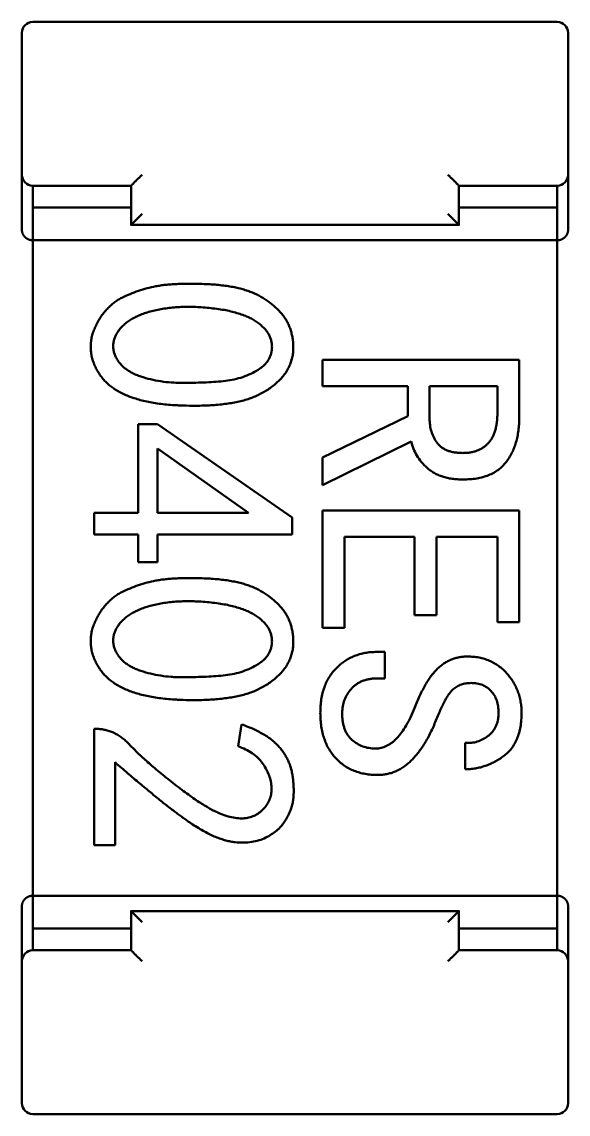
# Model space of a CAD drawing. Header units: inches. Extents: x 5.31 to 11.69, y 3.53 to 7.47.
# Drawn here: x 9.81453 to 9.83421, y 6.54065 to 6.58002 of the extents above; entities that cross this region are included whole.
import ezdxf

# ---------------------------------------------------------------- set-up
doc = ezdxf.new("R2010")
doc.units = ezdxf.units.IN
doc.header["$MEASUREMENT"] = 0
doc.layers.add('Visible (ANSI)', color=7, linetype='Continuous', lineweight=50)

msp = doc.modelspace()

# ---------------------------------------------------------------- linework, layer by layer
at = {"layer": 'Visible (ANSI)'}
for p, q in [((9.814921920149073, 6.580024393204976), (9.833819557944349, 6.580024393430329)), ((9.814528219427398, 6.574512582176661), (9.814528219366366, 6.57963069241288)), ((9.834213258736442, 6.579630692647622), (9.834213258797478, 6.574512582411401)), ((9.814528219450875, 6.572544079295814), (9.814528219427398, 6.574512582176661)), ((9.834213258797478, 6.574512582411401), (9.834213258820952, 6.572544079530556)), ((9.814921920219497, 6.574118881393953), (9.814921920228887, 6.57333147988516)), ((9.81846522730611, 6.574118881436207), (9.814921920219497, 6.574118881393953)), ((9.818465227322944, 6.572707154492269), (9.81846522730611, 6.574118881436207)), ((9.833819558014772, 6.574118881619306), (9.830276250928158, 6.574118881577053)), ((9.830276250928158, 6.574118881577053), (9.830276250944992, 6.572707154633115)), ((9.833819558024162, 6.573331480110512), (9.833819558014772, 6.574118881619305)), ((9.8184652273155, 6.573331479927413), (9.814921920228885, 6.57333147988516)), ((9.81492192024297, 6.572150377423941), (9.814921920228885, 6.573331479885162)), ((9.833819558024162, 6.573331480110512), (9.830276250937548, 6.573331480068259)), ((9.833819558024162, 6.573331480110512), (9.833819558038245, 6.572150377649291)), ((9.830276250944992, 6.572707154633115), (9.818465227322944, 6.572707154492271)), ((9.833819558038245, 6.572150377649293), (9.81492192024297, 6.572150377423941)), ((9.81492192052466, 6.548528330179846), (9.81492192024297, 6.572150377423939)), ((9.833819558038245, 6.572150377649293), (9.833819558319936, 6.548528330405198)), ((9.82536535171891, 6.566887219653753), (9.825365351707545, 6.567840389981116)), ((9.825365351707545, 6.567840389981116), (9.832451965880782, 6.567840390065622)), ((9.832451965880782, 6.567840390065622), (9.832451965905493, 6.565768280658261)), ((9.828432073641835, 6.566887219690322), (9.82536535171891, 6.566887219653753)), ((9.828432073654684, 6.565809722798472), (9.828432073641835, 6.566887219690322)), ((9.829219475216638, 6.566887219699713), (9.829219475230474, 6.565726838431563)), ((9.831664564317347, 6.566887219728871), (9.829219475216638, 6.566887219699713)), ((9.831664564328216, 6.565975491589617), (9.831664564317347, 6.566887219728871)), ((9.825365351749552, 6.564317803988595), (9.828432073654684, 6.565809722798473)), ((9.818713880575606, 6.562328578878193), (9.818713880537551, 6.565519627365537)), ((9.818713880537551, 6.565519627365537), (9.819418397736056, 6.565519627373937)), ((9.819418397736056, 6.565519627373937), (9.82426713378934, 6.562162810191825)), ((9.819418397746434, 6.564649341422875), (9.81941839777411, 6.562328578886594)), ((9.822692330637755, 6.562328578925635), (9.819418397746434, 6.564649341422875)), ((9.828556400230005, 6.564897994660703), (9.825365351761413, 6.563323191473052)), ((9.82536535176141, 6.563323191473052), (9.82536535174955, 6.564317803988595)), ((9.817139077435389, 6.561541177284611), (9.817139077425999, 6.562328578859413)), ((9.817139077425999, 6.562328578859413), (9.818713880575606, 6.562328578878193)), ((9.81941839777411, 6.562328578886594), (9.822692330637755, 6.562328578925635)), ((9.825365351822692, 6.558184360142758), (9.825365351772284, 6.562411463333807)), ((9.825365351772284, 6.562411463333807), (9.832451965945522, 6.562411463418314)), ((9.832451965945522, 6.562411463418314), (9.832451965993458, 6.558391571168002)), ((9.82426713378934, 6.562162810191825), (9.824267133796752, 6.561541177369613)), ((9.818713880584994, 6.56154117730339), (9.817139077435389, 6.561541177284611)), ((9.818713880596855, 6.560546564787848), (9.818713880584994, 6.56154117730339)), ((9.824267133796752, 6.561541177369613), (9.8194183977835, 6.561541177311791)), ((9.8194183977835, 6.561541177311791), (9.819418397795358, 6.560546564796251)), ((9.826152753358453, 6.561458293015803), (9.826152753397494, 6.558184360152148)), ((9.828680726835472, 6.561458293045948), (9.826152753358453, 6.561458293015803)), ((9.828680726869077, 6.558640224251916), (9.828680726835472, 6.561458293045948)), ((9.831664564382084, 6.56145829308153), (9.829468128410275, 6.561458293055338)), ((9.829468128410275, 6.561458293055338), (9.82946812844388, 6.558640224261305)), ((9.831664564418658, 6.558391571158613), (9.831664564382084, 6.56145829308153)), ((9.819418397795358, 6.560546564796251), (9.818713880596855, 6.560546564787848)), ((9.82946812844388, 6.558640224261305), (9.828680726869077, 6.558640224251916)), ((9.83245196599346, 6.558391571168002), (9.831664564418658, 6.558391571158613)), ((9.826152753397494, 6.558184360152148), (9.825365351822692, 6.558184360142758)), ((9.827313134676002, 6.557314074214886), (9.827603229993036, 6.557314074218346)), ((9.827603229993036, 6.557314074218346), (9.827603230004401, 6.55636090389095)), ((9.827603230004401, 6.55636090389095), (9.827354576875518, 6.556360903887985)), ((9.817139077568822, 6.550351786484788), (9.817139077518908, 6.554537447487662)), ((9.817139077518908, 6.554537447487663), (9.817304846271467, 6.55453744748964)), ((9.822319351044749, 6.553915814727233), (9.822443677599804, 6.554703216303518)), ((9.830504183213762, 6.553086971061882), (9.830504183202397, 6.554040141389284)), ((9.817885036919892, 6.5533356240403), (9.817885036955476, 6.550351786493685)), ((9.817885036955476, 6.550351786493685), (9.817139077568822, 6.550351786484789)), ((9.833819558319936, 6.548528330405196), (9.81492192052466, 6.548528330179846)), ((9.814921920538742, 6.547347227916657), (9.81492192052466, 6.548528330179846)), ((9.833819558319936, 6.548528330405196), (9.833819558334019, 6.547347228142007)), ((9.814528219765428, 6.546166125516751), (9.814528219741954, 6.548134630476917)), ((9.834213259112031, 6.548134630711659), (9.834213259135506, 6.546166125751493)), ((9.818465227634748, 6.546559826318096), (9.818465227617914, 6.547971553262034)), ((9.830276251239962, 6.547971553402878), (9.818465227617914, 6.547971553262034)), ((9.830276251239962, 6.547971553402878), (9.830276251256796, 6.546559826458941)), ((9.814921920538742, 6.547347227916657), (9.814921920548134, 6.546559826275843)), ((9.818465227625357, 6.54734722795891), (9.814921920538742, 6.547347227916657)), ((9.833819558334019, 6.547347228142007), (9.830276251247406, 6.547347228099754)), ((9.833819558343407, 6.546559826501194), (9.833819558334019, 6.547347228142007)), ((9.814921920548134, 6.546559826275843), (9.818465227634748, 6.546559826318096)), ((9.830276251256796, 6.546559826458941), (9.833819558343407, 6.546559826501194)), ((9.81452821982646, 6.541048015247526), (9.814528219765428, 6.546166125483747)), ((9.834213259135506, 6.546166125718488), (9.834213259196538, 6.541048015482268)), ((9.833819558413833, 6.540654314690172), (9.814921920618556, 6.540654314464819))]:
    msp.add_line(p, q, dxfattribs=at)
for centre, start, end in [((9.814921920153767, 6.579630692417575), 90.00000068333583, 180), ((9.833819557949043, 6.579630692642928), 0, 90.00000068333583), ((9.8149219202148, 6.574512582181355), 180, 270.0000006833358), ((9.833819558010076, 6.574512582406707), 270.0000006833358, 0), ((9.814921920552829, 6.546166125488441), 90.00000068333583, 180), ((9.833819558348104, 6.546166125713794), 0, 90.00000068333583), ((9.81492192061386, 6.541048015252221), 180, 270.0000006833358), ((9.833819558409138, 6.541048015477572), 270.0000006833358, 0)]:
    msp.add_arc(centre, 0.0003937007874016, start, end, dxfattribs=at)
for points in [[(9.81846522730611, 6.574118881436207), (9.81846522730611, 6.574118881416873), (9.818628303509835, 6.574281957610816), (9.818858928088815, 6.574512582195298)], [(9.830276250928156, 6.574118881577053), (9.830276250928156, 6.574118881557717), (9.830113174720543, 6.574281957747771), (9.82988255013606, 6.574512582326754)], [(9.818465227322944, 6.572707154492269), (9.818465227322944, 6.572707154472936), (9.818628303526669, 6.572870230666839), (9.818858928105652, 6.573100855251361)], [(9.83027625094499, 6.572707154633115), (9.830276250944989, 6.572707154613781), (9.830113174737377, 6.572870230803795), (9.829882550152895, 6.573100855382817)], [(9.814528219450873, 6.572544079295815), (9.814528219453624, 6.572313454694749), (9.814691295661236, 6.572150378477353), (9.81492192024297, 6.572150378480104)], [(9.83421325882095, 6.572544079530556), (9.834213258823702, 6.572313454929491), (9.834050182619977, 6.572150378708206), (9.833819558038245, 6.572150378705455)], [(9.81492192052466, 6.548528331236008), (9.814691295942927, 6.548528331233259), (9.814528219739204, 6.548365255039316), (9.814528219741954, 6.548134630476917)], [(9.834213259112031, 6.548134630711659), (9.834213259109278, 6.548365255274058), (9.834050182901667, 6.548528331464112), (9.833819558319934, 6.548528331461361)], [(9.818858928410007, 6.547577852446322), (9.818628303825527, 6.547808477025345), (9.818465227617914, 6.5479715532427), (9.818465227617914, 6.547971553262034)], [(9.829882550457253, 6.547577852577776), (9.830113175036235, 6.5478084771623), (9.830276251239958, 6.547971553383545), (9.830276251239958, 6.547971553402878)], [(9.818858928426845, 6.546166125502385), (9.818628303842361, 6.546396750081368), (9.818465227634746, 6.546559826298762), (9.818465227634748, 6.546559826318096)], [(9.829882550474087, 6.546166125633841), (9.830113175053071, 6.546396750218323), (9.830276251256794, 6.546559826439608), (9.830276251256794, 6.546559826458942)]]:
    msp.add_rational_spline(points, [1, 0.804737854124, 0.804737854124, 1], degree=3, dxfattribs=at)
for points, knots in [([(9.820234269850173, 6.566197773536463), (9.820189976591767, 6.566199655896367), (9.820049383328692, 6.566206442862486), (9.819817026181262, 6.566222001883299), (9.819542022177416, 6.566250866006555), (9.81928103254506, 6.566289635530647), (9.81903278689984, 6.566334767871348), (9.81879860542086, 6.566391231161824), (9.818578237187817, 6.5664581407664), (9.818370242600693, 6.566530433593604), (9.818176807998697, 6.566615526155432), (9.817996290641762, 6.566708205309184), (9.817831002872945, 6.566813867468119), (9.817678712106147, 6.566928337667209), (9.817540625188341, 6.567054650365837), (9.817419523741714, 6.56719445123896), (9.81730956417199, 6.567342876395366), (9.817215976194992, 6.567503911913304), (9.81713655768053, 6.567673266639483), (9.817073350663334, 6.567847689257115), (9.817032154199408, 6.568025002191191), (9.817007668678402, 6.568201860523616), (9.817007579098723, 6.568379510556448), (9.81702302495338, 6.568556899748484), (9.817063656152103, 6.568733299601764), (9.817119519652506, 6.56891088596306), (9.817198521224878, 6.569084902111167), (9.817289487569182, 6.569252388546425), (9.81738739468655, 6.569410037934286), (9.817493931671297, 6.569553541927288), (9.817607704393955, 6.569684047138449), (9.817727757603675, 6.569803181580038), (9.81785523100359, 6.569909539286794), (9.817990477561501, 6.570002016321478), (9.818180819098892, 6.570105357725243), (9.818426336624144, 6.570216069372895), (9.818728755243132, 6.570330655316306), (9.81903844816367, 6.570424306791258), (9.81930458333189, 6.570484526638683), (9.819527225751967, 6.570524229403032), (9.819709737119345, 6.570546074236507), (9.819906203394156, 6.570565048452905), (9.820116670550556, 6.570576521036871), (9.820341320228064, 6.570584130966204), (9.8205803158971, 6.570587526053148), (9.82083361574506, 6.570583667173177), (9.82100703904167, 6.570578959582134), (9.821096038847802, 6.570575574347959)], [0.5, 0.5, 0.5, 0.5, 0.5069884006960002, 0.5221878109730002, 0.536706217948, 0.550565093996, 0.5637741122530001, 0.576470090852, 0.588513959571, 0.600070210269, 0.611158777869, 0.6218010030230001, 0.632026431839, 0.6420439403690001, 0.651804568015, 0.66146335916, 0.671158787057, 0.680883358081, 0.690769806338, 0.700617025773, 0.71006609942, 0.7194200312290001, 0.728695744526, 0.738013442256, 0.747426648058, 0.7571702655940001, 0.7673168211600001, 0.7774937849330001, 0.787205972441, 0.796545984701, 0.8056357363049998, 0.814475869241, 0.82318141535, 0.8317718703319998, 0.840256028698, 0.857290922616, 0.874188550528, 0.8912075890559998, 0.9082495462859999, 0.917173539779, 0.926847473005, 0.9372166242569999, 0.948285227252, 0.960067808422, 0.972651073465, 0.985960180058, 1, 1, 1, 1]), ([(9.821096038847802, 6.570575574347959), (9.821185120857304, 6.570572185987053), (9.821358811615656, 6.570563684722511), (9.821612116056942, 6.570541753416829), (9.821851836534535, 6.57051482222461), (9.822077254045421, 6.570479925706787), (9.822287614797853, 6.570436767602878), (9.82248402211728, 6.570387924237188), (9.822665926243731, 6.570331476468216), (9.8228880844595, 6.570248358800314), (9.82314378587268, 6.570123719732419), (9.823424820048848, 6.569945437245337), (9.823677450009512, 6.569738267055869), (9.823862560248392, 6.569542277469414), (9.823992841698434, 6.569372341237621), (9.824077429225285, 6.56923656542678), (9.824149702900264, 6.569093920103075), (9.82420864360027, 6.568943937473503), (9.82425254874353, 6.568786893342569), (9.824284963450031, 6.568623203766971), (9.82430501568177, 6.568452328507564), (9.824310981469536, 6.568276249966495), (9.824302628286027, 6.568098844644466), (9.824275415959212, 6.567924569320991), (9.824227107123518, 6.567756396676045), (9.824160786719434, 6.567594211877105), (9.824075573219677, 6.5674384563092), (9.823972151105744, 6.567288345933281), (9.823847845750176, 6.567145660352822), (9.82370770455273, 6.567008621222057), (9.823553468011635, 6.566880622663445), (9.82338811278239, 6.566763376267418), (9.82321334447811, 6.566657369078288), (9.823028204309148, 6.566564014082379), (9.822834324814794, 6.566480332413886), (9.822629979057403, 6.566410130933771), (9.822415997228083, 6.566352051315038), (9.822113710358908, 6.566288096558285), (9.821712734651355, 6.566231830236376), (9.821205252716924, 6.566192189899735), (9.820708481122466, 6.566183885869283), (9.820381248968161, 6.566191527267743), (9.820234269850173, 6.566197773536463)], [0, 0, 0, 0, 0.01405278761618, 0.02740873507051, 0.04007444663112, 0.05207502697632, 0.0633532260858, 0.07391661090406, 0.08396783105126, 0.09336062785803, 0.111288803135, 0.128696158664, 0.145715197192, 0.162661455343, 0.171065879764, 0.179435788949, 0.187840213371, 0.196242702492, 0.204795590537, 0.213511218779, 0.22252515076, 0.231886729499, 0.241255254577, 0.250484211976, 0.259624279205, 0.268775727067, 0.278051440364, 0.287559879066, 0.297454220171, 0.307834657918, 0.318430017663, 0.329015549257, 0.339763306652, 0.350620664139, 0.361677212231, 0.373027855656, 0.384650341479, 0.3966096527379999, 0.421715234765, 0.4484139755430001, 0.4768102639580001, 0.5, 0.5, 0.5, 0.5]), ([(9.821344691987067, 6.569705288399822), (9.821251221242976, 6.569715588637488), (9.821066745691017, 6.569732831181823), (9.82079334586527, 6.569748495094941), (9.820527617404727, 6.569752686079016), (9.820269540253616, 6.569748763129403), (9.820019596975019, 6.569733498205714), (9.819777309619697, 6.569707470321762), (9.819542846779905, 6.569670390720226), (9.819316830598636, 6.569625009397609), (9.819102873413183, 6.569570636112262), (9.818903882174618, 6.569506153811227), (9.818721306486204, 6.569432757418971), (9.818554871326779, 6.569351563764782), (9.818404378007722, 6.569262437948618), (9.818270681109057, 6.56916372034911), (9.818150936444331, 6.569058180587958), (9.818050305225198, 6.568942664578766), (9.817965796723225, 6.568824186105356), (9.817900134409197, 6.568703055065518), (9.81785360605864, 6.568581247029137), (9.817825156612114, 6.568458297081475), (9.817816072885321, 6.568334648385028), (9.817824871794247, 6.568210251639778), (9.817855582295689, 6.568086027013531), (9.81790265044767, 6.567962591546769), (9.817967478107517, 6.567843486649039), (9.818045757833191, 6.567730809248396), (9.81813924058451, 6.567626908703488), (9.818246922925448, 6.567531730080835), (9.818369470943871, 6.567445817632218), (9.81850478956489, 6.567367209282059), (9.81865512323906, 6.567298185176844), (9.818875238543608, 6.567217018772422), (9.819168373156986, 6.567135276453516), (9.819534669886316, 6.567062552532962), (9.819816614580121, 6.567030893260576), (9.81997556944059, 6.567021205537709), (9.820007062225965, 6.567019571655998)], [0, 0, 0, 0, 0.02026762226886, 0.03992792097841, 0.05900874947566, 0.07753827719078, 0.09554726075343, 0.112961986776, 0.130040721677, 0.146693678351, 0.162634746404, 0.177595509533, 0.191745843943, 0.205012611407, 0.217475889688, 0.22938634071, 0.240788174049, 0.251805415408, 0.262330393173, 0.272099735617, 0.281418650662, 0.29035382851, 0.2992007842320001, 0.308047739955, 0.317115318035, 0.326679602851, 0.336448945295, 0.346269192709, 0.356187401665, 0.366499354321, 0.377178039767, 0.388394377648, 0.4001863086660001, 0.412783521053, 0.4389285282350001, 0.465681383428, 0.493203892857, 0.5, 0.5, 0.5, 0.5]), ([(9.820007062225965, 6.567019571655998), (9.820107492428347, 6.567014361222313), (9.820340127005894, 6.567009003702843), (9.820698033769299, 6.567015724176363), (9.821075286089854, 6.567024494523145), (9.821433983885333, 6.567045583136321), (9.821775953663701, 6.567070822017838), (9.82210272222633, 6.567113654754334), (9.822412578050255, 6.567192589779328), (9.822706361336598, 6.567303154573226), (9.822938273323574, 6.567416637352959), (9.823106615311778, 6.567525396055597), (9.82321956794529, 6.567611133091157), (9.82331395340845, 6.567706450800826), (9.823394417580628, 6.56780695779647), (9.82345567662139, 6.567914992104562), (9.82350149983517, 6.568029576716526), (9.823529896845473, 6.568150661596196), (9.823543898867065, 6.568276411740773), (9.823541451122402, 6.568403100699129), (9.823519214834256, 6.568527539838982), (9.823480326648422, 6.568648233201629), (9.823424964590181, 6.568765940212819), (9.823350033567054, 6.568878191268775), (9.823258324985082, 6.568986780643075), (9.823148294555049, 6.569090484985975), (9.823022928515549, 6.569192640467789), (9.82287735407434, 6.569285823930658), (9.822714283397813, 6.569372002634934), (9.82253162100698, 6.56944842518441), (9.822330425213838, 6.569516877506104), (9.822110702305725, 6.569578320946478), (9.821872339264893, 6.569630118631942), (9.821615067034699, 6.56967254148222), (9.821436980575902, 6.569695118432655), (9.821344691987067, 6.569705288399822)], [0.5, 0.5, 0.5, 0.5, 0.521672723059, 0.550126170939, 0.5771551169690001, 0.602999779684, 0.62756166477, 0.651064171285, 0.673932275537, 0.696300074867, 0.7186409455140002, 0.729408092269, 0.739466922982, 0.749136167064, 0.7582472285600002, 0.767138062819, 0.77580026703, 0.7847605886000001, 0.793857624336, 0.8030132910549999, 0.811969540059, 0.821002180691, 0.830275964385, 0.8399105594699999, 0.85000619716, 0.860847632031, 0.872455587041, 0.884813034799, 0.898033430074, 0.912166135412, 0.927441024168, 0.9438159855609999, 0.961315351882, 0.979988709018, 1, 1, 1, 1]), ([(9.83042129870156, 6.564483572801486), (9.83046839708111, 6.564484993084488), (9.830560285083715, 6.564487764028378), (9.830694637847872, 6.564502322464941), (9.830820844652889, 6.564530603648454), (9.830939935131225, 6.564567805454835), (9.831049288309298, 6.564620415815156), (9.831153426654389, 6.564678815284546), (9.831247183982166, 6.564753025644325), (9.831335629000359, 6.564835349482822), (9.831414130201418, 6.564931254137891), (9.831482784624331, 6.565040258378277), (9.831538763439044, 6.565163458672252), (9.83158460929399, 6.565299917681853), (9.831621560199572, 6.565449225852845), (9.831647016535698, 6.56561252504059), (9.831662517848548, 6.565789464958807), (9.831663866025117, 6.565912015282997), (9.831664564328216, 6.565975491589617)], [0, 0, 0, 0, 0.0636514515701, 0.124182717255, 0.182211483055, 0.238169666101, 0.29228752716, 0.345873068449, 0.399100772404, 0.453372909901, 0.5088638199, 0.5660131854090001, 0.62693782192, 0.691201823578, 0.760271022762, 0.8344756269859999, 0.914264805716, 1, 1, 1, 1]), ([(9.832451965905493, 6.565768280658259), (9.83245036157134, 6.565687404956902), (9.832447218175709, 6.565528943996549), (9.83242646787017, 6.565296852673349), (9.832387615591925, 6.565076921910012), (9.832335219278187, 6.564868704282852), (9.832270436643656, 6.56467107908574), (9.832186123171171, 6.564486502255877), (9.832089897044707, 6.56431212907158), (9.83197792992774, 6.564150168467839), (9.831849306666378, 6.564003574090998), (9.831701074060744, 6.563875232905855), (9.831533048020127, 6.563768516388037), (9.831346631405397, 6.563679745152531), (9.831141430226936, 6.563613571833101), (9.830918039647761, 6.563563892757013), (9.830675825955154, 6.563535051677527), (9.830507841582474, 6.563531983269142), (9.830421298712926, 6.563530402474082)], [0, 0, 0, 0, 0.0703032125634, 0.137746126324, 0.202307716734, 0.264221711079, 0.324274032216, 0.382796754648, 0.4403344568540001, 0.497208320063, 0.5536054831350001, 0.609417436657, 0.6670289987690001, 0.7261117600130002, 0.788414273103, 0.8540182516479999, 0.9247925315679999, 1, 1, 1, 1]), ([(9.829219475230474, 6.565726838431563), (9.829222529399035, 6.565646225676836), (9.8292285072069, 6.565488445400056), (9.829280955173317, 6.565260572883871), (9.829364764407037, 6.565047807006287), (9.829462442094332, 6.564884785628831), (9.82955935966704, 6.564766821510538), (9.829647113520698, 6.564691214347175), (9.829745846816907, 6.564625976560281), (9.829857936962801, 6.564574202269963), (9.829981305942592, 6.564532442983168), (9.83011730329695, 6.564503789888608), (9.830265347602856, 6.564487179431239), (9.830368044542412, 6.564484804392898), (9.83042129870156, 6.564483572801486)], [0, 0, 0, 0, 0.122653976706, 0.240065960532, 0.354103344923, 0.4698482002520001, 0.527922297431, 0.58591266907, 0.645570497148, 0.7076235652370001, 0.7734246324800002, 0.8435855306149999, 0.918890269963, 1, 1, 1, 1]), ([(9.830421298712926, 6.563530402474082), (9.830354219052206, 6.563531379130716), (9.83022332589179, 6.563533284889812), (9.830033029018434, 6.563553923395049), (9.829854363018095, 6.563585648708857), (9.829687188371148, 6.563630033191956), (9.829531531657622, 6.563687946831167), (9.829388055208012, 6.563761038367048), (9.829255210826261, 6.563845020680715), (9.829097804894962, 6.563973825428913), (9.828927437003351, 6.564151727693966), (9.828758804450308, 6.564383992572999), (9.828631004235408, 6.56463302216431), (9.828581182219912, 6.56480997598533), (9.828556400230005, 6.564897994660703)], [0, 0, 0, 0, 0.08002100161948, 0.156145718158, 0.228122239646, 0.296398884782, 0.362285936098, 0.425907632361, 0.488235895268, 0.549453758472, 0.6681999784300001, 0.781053387275, 0.89109367222, 1, 1, 1, 1]), ([(9.820234269976687, 6.555588573370715), (9.820189976718279, 6.55559045573058), (9.820049383455206, 6.555597242696738), (9.819817026307774, 6.55561280171755), (9.819542022303928, 6.555641665840767), (9.819281032671578, 6.555680435364898), (9.819032787026353, 6.555725567705561), (9.818798605547373, 6.555782030996035), (9.81857823731433, 6.555848940600613), (9.818370242727207, 6.555921233427856), (9.818176808125209, 6.556006325989684), (9.817996290768278, 6.556099005143397), (9.817831002999458, 6.556204667302371), (9.81767871223266, 6.556319137501421), (9.817540625314855, 6.556445450200086), (9.817419523868226, 6.55658525107321), (9.817309564298505, 6.556733676229577), (9.817215976321506, 6.556894711747548), (9.817136557807045, 6.557064066473721), (9.817073350789848, 6.557238489091361), (9.817032154325922, 6.557415802025434), (9.817007668804912, 6.557592660357829), (9.817007579225235, 6.557770310390675), (9.817023025079894, 6.557947699582719), (9.817063656278616, 6.558124099435997), (9.81711951977902, 6.558301685797289), (9.817198521351393, 6.558475701945416), (9.817289487695694, 6.558643188380653), (9.817387394813068, 6.558800837768528), (9.817493931797811, 6.558944341761526), (9.817607704520467, 6.559074846972687), (9.81772775773019, 6.559193981414251), (9.817855231130102, 6.559300339121023), (9.817990477688015, 6.5593928161557), (9.818180819225404, 6.559496157559455), (9.818426336750658, 6.559606869207132), (9.818728755369648, 6.559721455150519), (9.819038448290184, 6.55981510662549), (9.819304583458402, 6.559875326472909), (9.819527225878481, 6.559915029237252), (9.819709737245857, 6.559936874070757), (9.81990620352067, 6.559955848287137), (9.820116670677068, 6.559967320871092), (9.820341320354578, 6.559974930800447), (9.820580316023612, 6.559978325887368), (9.820833615871573, 6.55997446700741), (9.821007039168183, 6.559969759416365), (9.821096038974316, 6.559966374182191)], [0.5, 0.5, 0.5, 0.5, 0.5069884006960002, 0.5221878109730002, 0.536706217948, 0.550565093996, 0.5637741122530001, 0.576470090852, 0.588513959571, 0.600070210269, 0.611158777869, 0.6218010030230001, 0.632026431839, 0.6420439403690001, 0.651804568015, 0.66146335916, 0.671158787057, 0.680883358081, 0.690769806338, 0.700617025773, 0.71006609942, 0.7194200312290001, 0.728695744526, 0.738013442256, 0.747426648058, 0.7571702655940001, 0.7673168211600001, 0.7774937849330001, 0.787205972441, 0.796545984701, 0.8056357363049998, 0.814475869241, 0.82318141535, 0.8317718703319998, 0.840256028698, 0.857290922616, 0.874188550528, 0.8912075890559998, 0.9082495462859999, 0.917173539779, 0.926847473005, 0.9372166242569999, 0.948285227252, 0.960067808422, 0.972651073465, 0.985960180058, 1, 1, 1, 1]), ([(9.821096038974316, 6.559966374182191), (9.821185120983817, 6.559962985821296), (9.82135881174217, 6.559954484556734), (9.821612116183456, 6.559932553251068), (9.821851836661047, 6.559905622058851), (9.822077254171933, 6.559870725541011), (9.822287614924369, 6.5598275674371), (9.822484022243795, 6.559778724071433), (9.822665926370243, 6.559722276302441), (9.822888084586012, 6.559639158634557), (9.823143785999193, 6.559514519566639), (9.823424820175362, 6.559336237079559), (9.823677450136026, 6.559129066890105), (9.823862560374906, 6.55893307730363), (9.823992841824946, 6.558763141071866), (9.824077429351801, 6.558627365261004), (9.824149703026778, 6.558484719937298), (9.824208643726784, 6.558334737307725), (9.824252548870044, 6.558177693176799), (9.824284963576545, 6.558014003601202), (9.824305015808283, 6.557843128341781), (9.82431098159605, 6.557667049800734), (9.824302628412543, 6.557489644478694), (9.824275416085724, 6.557315369155238), (9.824227107250032, 6.557147196510293), (9.82416078684595, 6.556985011711341), (9.82407557334619, 6.55682925614344), (9.823972151232258, 6.556679145767531), (9.823847845876688, 6.556536460187049), (9.823707704679242, 6.556399421056269), (9.82355346813815, 6.556271422497697), (9.823388112908903, 6.55615417610163), (9.823213344604623, 6.556048168912539), (9.823028204435662, 6.55595481391663), (9.822834324941306, 6.555871132248137), (9.822629979183917, 6.555800930768024), (9.822415997354595, 6.555742851149251), (9.822113710485421, 6.555678896392536), (9.821712734777869, 6.555622630070629), (9.821205252843438, 6.555582989733948), (9.820708481248978, 6.555574685703535), (9.820381249094673, 6.555582327101995), (9.820234269976687, 6.555588573370715)], [0, 0, 0, 0, 0.01405278761618, 0.02740873507051, 0.04007444663112, 0.05207502697632, 0.0633532260858, 0.07391661090406, 0.08396783105126, 0.09336062785803, 0.111288803135, 0.128696158664, 0.145715197192, 0.162661455343, 0.171065879764, 0.179435788949, 0.187840213371, 0.196242702492, 0.204795590537, 0.213511218779, 0.22252515076, 0.231886729499, 0.241255254577, 0.250484211976, 0.259624279205, 0.268775727067, 0.278051440364, 0.287559879066, 0.297454220171, 0.307834657918, 0.318430017663, 0.329015549257, 0.339763306652, 0.350620664139, 0.361677212231, 0.373027855656, 0.384650341479, 0.3966096527379999, 0.421715234765, 0.4484139755430001, 0.4768102639580001, 0.5, 0.5, 0.5, 0.5]), ([(9.821344692113579, 6.559096088234058), (9.821251221369492, 6.559106388471714), (9.82106674581753, 6.559123631016037), (9.820793345991783, 6.559139294929181), (9.82052761753124, 6.559143485913256), (9.82026954038013, 6.559139562963645), (9.820019597101531, 6.559124298039951), (9.819777309746213, 6.559098270156008), (9.819542846906417, 6.559061190554468), (9.819316830725146, 6.559015809231841), (9.819102873539695, 6.558961435946487), (9.818903882301134, 6.558896953645468), (9.818721306612717, 6.558823557253196), (9.81855487145329, 6.558742363599026), (9.818404378134236, 6.558653237782861), (9.818270681235571, 6.558554520183336), (9.818150936570845, 6.558448980422203), (9.818050305351711, 6.558333464412982), (9.817965796849737, 6.55821498593959), (9.817900134535709, 6.558093854899756), (9.817853606185153, 6.557972046863378), (9.817825156738628, 6.557849096915703), (9.817816073011835, 6.557725448219266), (9.81782487192076, 6.557601051473996), (9.817855582422203, 6.557476826847751), (9.817902650574185, 6.557353391380993), (9.81796747823403, 6.55723428648326), (9.818045757959705, 6.557121609082616), (9.818139240711023, 6.557017708537699), (9.81824692305196, 6.556922529915067), (9.818369471070387, 6.556836617466448), (9.818504789691403, 6.556758009116305), (9.818655123365573, 6.556688985011094), (9.818875238670122, 6.556607818606638), (9.8191683732835, 6.556526076287751), (9.819534670012832, 6.556453352367204), (9.819816614706635, 6.556421693094808), (9.819975569567104, 6.556412005371956), (9.820007062352477, 6.556410371490247)], [0, 0, 0, 0, 0.02026762226886, 0.03992792097841, 0.05900874947566, 0.07753827719078, 0.09554726075343, 0.112961986776, 0.130040721677, 0.146693678351, 0.162634746404, 0.177595509533, 0.191745843943, 0.205012611407, 0.217475889688, 0.22938634071, 0.240788174049, 0.251805415408, 0.262330393173, 0.272099735617, 0.281418650662, 0.29035382851, 0.2992007842320001, 0.308047739955, 0.317115318035, 0.326679602851, 0.336448945295, 0.346269192709, 0.356187401665, 0.366499354321, 0.377178039767, 0.388394377648, 0.4001863086660001, 0.412783521053, 0.4389285282350001, 0.465681383428, 0.493203892857, 0.5, 0.5, 0.5, 0.5]), ([(9.820007062352477, 6.556410371490247), (9.820107492554863, 6.556405161056535), (9.820340127132406, 6.556399803537055), (9.820698033895813, 6.556406524010576), (9.821075286216368, 6.556415294357377), (9.821433984011845, 6.556436382970559), (9.821775953790215, 6.556461621852078), (9.822102722352842, 6.55650445458858), (9.82241257817677, 6.556583389613575), (9.82270636146311, 6.556693954407462), (9.822938273450088, 6.556807437187181), (9.82310661543829, 6.556916195889844), (9.823219568071803, 6.557001932925401), (9.823313953534964, 6.557097250635052), (9.82339441770714, 6.557197757630704), (9.823455676747903, 6.557305791938807), (9.823501499961681, 6.557420376550751), (9.823529896971985, 6.55754146143042), (9.823543898993577, 6.557667211575015), (9.823541451248916, 6.557793900533371), (9.82351921496077, 6.557918339673196), (9.823480326774934, 6.558039033035846), (9.823424964716695, 6.558156740047059), (9.823350033693567, 6.558268991103012), (9.823258325111595, 6.558377580477293), (9.823148294681562, 6.558481284820198), (9.823022928642063, 6.558583440302033), (9.822877354200854, 6.558676623764901), (9.822714283524327, 6.558762802469157), (9.822531621133493, 6.55883922501865), (9.82233042534035, 6.558907677340353), (9.822110702432237, 6.558969120780711), (9.821872339391405, 6.559020918466179), (9.821615067161215, 6.559063341316437), (9.821436980702416, 6.559085918266896), (9.821344692113579, 6.559096088234058)], [0.5, 0.5, 0.5, 0.5, 0.521672723059, 0.550126170939, 0.5771551169690001, 0.602999779684, 0.62756166477, 0.651064171285, 0.673932275537, 0.696300074867, 0.7186409455140002, 0.729408092269, 0.739466922982, 0.749136167064, 0.7582472285600002, 0.767138062819, 0.77580026703, 0.7847605886000001, 0.793857624336, 0.8030132910549999, 0.811969540059, 0.821002180691, 0.830275964385, 0.8399105594699999, 0.85000619716, 0.860847632031, 0.872455587041, 0.884813034799, 0.898033430074, 0.912166135412, 0.927441024168, 0.9438159855609999, 0.961315351882, 0.979988709018, 1, 1, 1, 1]), ([(9.825282467482968, 6.555117638218867), (9.825284097342948, 6.555201635194279), (9.82528727693478, 6.555365499636601), (9.825315958603284, 6.555603558741943), (9.825359248753278, 6.555828548819822), (9.825424307436712, 6.556038432296897), (9.825504904778965, 6.556235201859156), (9.825606628292746, 6.556415734269664), (9.825722281346735, 6.556585097567202), (9.825860312135681, 6.55673516685708), (9.82600770274829, 6.556872868949694), (9.826168945263662, 6.55698877164859), (9.82633655979901, 6.557090215164429), (9.826514617345135, 6.557171155581412), (9.826700670469334, 6.557236984349918), (9.82689717639305, 6.557280088457533), (9.827101984162416, 6.557309190828315), (9.827241912155884, 6.557312427015018), (9.827313134676002, 6.557314074214887)], [0, 0, 0, 0, 0.07478365425759, 0.145890750637, 0.213274791625, 0.278572596765, 0.341282977292, 0.4022743860860001, 0.462826713216, 0.5234903923770001, 0.583479397751, 0.642177187661, 0.700008923414, 0.757711249353, 0.8160773254909999, 0.8754399783809999, 0.936599686554, 1, 1, 1, 1]), ([(9.828680726909106, 6.55528340701195), (9.828711938433388, 6.555363428793818), (9.828772544206654, 6.555518813129305), (9.82886923971931, 6.55574177800971), (9.828968227538075, 6.555947609952937), (9.829071711655958, 6.556135025868305), (9.829175154030805, 6.556306124101074), (9.829282955148473, 6.556458928375639), (9.829393611421706, 6.556593950321594), (9.829505469937084, 6.556714199507854), (9.829624162580204, 6.556815612197112), (9.829744805014357, 6.556906335616527), (9.829873582495852, 6.556979340001746), (9.830005605789204, 6.557041525207059), (9.830143418283274, 6.557089707464454), (9.830286599122134, 6.5571224793604), (9.8304348654417, 6.557145819097592), (9.830535810333412, 6.5571474681534), (9.83058706754163, 6.557148305501337)], [0, 0, 0, 0, 0.09017427541783, 0.175098198764, 0.255100545746, 0.329867657831, 0.399792734866, 0.4649234138500001, 0.526000433755, 0.582996225254, 0.6370666470510001, 0.6897120981690001, 0.7412160789130001, 0.792165222737, 0.842790515919, 0.8941261458719999, 0.946239991979, 1, 1, 1, 1]), ([(9.83058706754163, 6.557148305501337), (9.83065775668488, 6.557146561919722), (9.830796622883936, 6.557143136718329), (9.830999963587297, 6.557115444730555), (9.831192766784365, 6.557067621974555), (9.831375091335033, 6.557001567564368), (9.831546814851958, 6.556916239695393), (9.831708599764172, 6.556813106698608), (9.831860375143226, 6.556691023634423), (9.831998316493566, 6.556550151147426), (9.83212339093114, 6.556397060382058), (9.832234958828492, 6.556236260662798), (9.832326964921855, 6.55606648320547), (9.83240244260943, 6.555890109605385), (9.83246326577999, 6.555707625795403), (9.8325035181551, 6.555517037772024), (9.832531510664417, 6.555320053238618), (9.832533725980703, 6.555185787544116), (9.832534850408798, 6.55511763830535)], [0, 0, 0, 0, 0.06741890938456, 0.132441946027, 0.195300352664, 0.256598830361, 0.317061891997, 0.377855011789, 0.4392932366880001, 0.502452217544, 0.5655715819560001, 0.627711496081, 0.6888679596270001, 0.7494314076310001, 0.8105528032779998, 0.8720162264459999, 0.935039275818, 1, 1, 1, 1]), ([(9.827354576875514, 6.556360903887986), (9.82730439568231, 6.556359621076914), (9.827206301502338, 6.556357113438264), (9.827063836673524, 6.556340677080386), (9.826930126116045, 6.556311320796743), (9.826806132751113, 6.556270154750303), (9.82669061898037, 6.556217461663178), (9.826584751779675, 6.556152737741483), (9.826486752524552, 6.556077214376692), (9.826371962832932, 6.555961063305324), (9.82625328387723, 6.555798914826389), (9.82614526083925, 6.555587164558486), (9.826082488229712, 6.555357023938053), (9.826074122928336, 6.555198334159015), (9.82606986905777, 6.555117638228256)], [0, 0, 0, 0, 0.07499476242828, 0.146599736918, 0.213942401041, 0.279226462029, 0.341494568085, 0.4032583179790001, 0.464284066332, 0.52591989669, 0.6467316488, 0.7629935210770001, 0.8794789523469999, 1, 1, 1, 1]), ([(9.830711394117445, 6.556195135175417), (9.83065124976586, 6.556192769769621), (9.830533424720679, 6.556188135850814), (9.830363555352989, 6.55614303603741), (9.830206281401278, 6.556071942989394), (9.830084524921302, 6.555987429025343), (9.829993638080545, 6.555895745513197), (9.829921599084868, 6.555803842668439), (9.82984687965765, 6.555689500560659), (9.829768829199283, 6.555552467831933), (9.82968862228375, 6.555392375714834), (9.82960173267394, 6.555211550275373), (9.829515249077211, 6.55500640558387), (9.829457161365116, 6.554861909175263), (9.829426686301689, 6.554786100763089)], [0, 0, 0, 0, 0.08785642055685, 0.172114029816, 0.255205990293, 0.33954339527, 0.3871902291040001, 0.443666065096, 0.510114836862, 0.586913857864, 0.674306484119, 0.772096844941, 0.880433178318, 1, 1, 1, 1]), ([(9.831706006645847, 6.555117638295467), (9.831703168142187, 6.555196747724015), (9.831697756723537, 6.555347564595763), (9.831645863514929, 6.555560995160655), (9.83156137148119, 6.555749204276184), (9.83144160466791, 6.555908615836605), (9.831294936532743, 6.556038256314146), (9.831121096579356, 6.556130870727153), (9.830923368575318, 6.556185306259874), (9.830783886031618, 6.556191773841676), (9.830711394117445, 6.556195135175417)], [0, 0, 0, 0, 0.1431948352, 0.272991443369, 0.395421471455, 0.51469472044, 0.6316961673690001, 0.7474670167260001, 0.8687534735949999, 1, 1, 1, 1]), ([(9.827271692529367, 6.553832930409989), (9.827306041642565, 6.553834200595045), (9.82737412826314, 6.55383671834881), (9.827475630372067, 6.553854326540611), (9.827575217656852, 6.553883156486049), (9.827672164468469, 6.55392526666504), (9.827767147346059, 6.553978413099009), (9.827860151138818, 6.554042642449683), (9.827951502962392, 6.554118734246166), (9.828072893056788, 6.554238837156945), (9.828219159495935, 6.554418363229438), (9.82838477228857, 6.554668045066689), (9.828541185007019, 6.55495995160316), (9.828632725395709, 6.555172140439685), (9.828680726909106, 6.55528340701195)], [0, 0, 0, 0, 0.04818760066511, 0.09551719324169, 0.144136071015, 0.193345056466, 0.24348274208, 0.296653912586, 0.351715713913, 0.410098815943, 0.53603327931, 0.67581595229, 0.830005911864, 1, 1, 1, 1]), ([(9.82735457691703, 6.552879760083576), (9.827277238972309, 6.55288146441348), (9.827126140721377, 6.552884794231284), (9.82690503134092, 6.552912720811837), (9.826696272113361, 6.552959961930372), (9.826499725167045, 6.55302624596409), (9.82631590684625, 6.553110980195127), (9.826143843527246, 6.553214778986698), (9.825984007404205, 6.553337612718453), (9.825838400480466, 6.553479247632662), (9.825707533340111, 6.553636039433384), (9.825593557422012, 6.553807514300332), (9.825496131734312, 6.553992401984053), (9.825418277633965, 6.554191941315408), (9.825356580279287, 6.554404012863648), (9.825314251616703, 6.554630222341175), (9.825287793185637, 6.554869378776843), (9.82528426901281, 6.555033659292116), (9.825282467482968, 6.555117638218867)], [0, 0, 0, 0, 0.06725900677108, 0.131406624771, 0.193489077025, 0.253165338999, 0.311512311651, 0.369217489049, 0.4276153649350001, 0.48647443722, 0.545568624289, 0.604943720174, 0.665265435232, 0.727003928872, 0.790952058841, 0.8571168674529999, 0.9269592495520002, 1, 1, 1, 1]), ([(9.82606986905777, 6.555117638228256), (9.826071296436083, 6.555064403828747), (9.82607407482937, 6.554960783017952), (9.826088338045013, 6.554810623919933), (9.826116388547295, 6.554671491427118), (9.826154182348695, 6.554543738827412), (9.826203709897015, 6.554426558366703), (9.826265070535422, 6.554321274542789), (9.82633613445774, 6.554225355146116), (9.826447216309594, 6.554116684810709), (9.826601901105663, 6.554002161347829), (9.826809696603943, 6.553904689767591), (9.827034971035923, 6.553843801277954), (9.827191485440192, 6.553836613728599), (9.827271692529367, 6.553832930409989)], [0, 0, 0, 0, 0.08018498634213, 0.156080154548, 0.226792934802, 0.293577227265, 0.356399971061, 0.4178470767960001, 0.476708882463, 0.535545472088, 0.6512705631890001, 0.7646535539950001, 0.87939478497, 1, 1, 1, 1]), ([(9.829426686301689, 6.554786100763089), (9.829395535746626, 6.554712176303112), (9.829334435760954, 6.554567177812972), (9.82923474338715, 6.554357855203556), (9.829128760479088, 6.554162240910048), (9.82902023576246, 6.553978720466982), (9.828906135094874, 6.553809337222865), (9.828787932086193, 6.553652417777323), (9.828665503821854, 6.553507846333697), (9.82853794676239, 6.553376856356231), (9.828406126897521, 6.553260403136904), (9.828270911211474, 6.553157107166906), (9.828128297097216, 6.553073359752095), (9.827983197289965, 6.553001670996899), (9.827832001481037, 6.552948031827616), (9.82767763713655, 6.552907601274476), (9.827517486003948, 6.552884080700361), (9.827409396885187, 6.552881213999269), (9.82735457691703, 6.552879760083576)], [0, 0, 0, 0, 0.08039034034286, 0.157680935036, 0.232242801817, 0.303296413914, 0.371275128776, 0.4368059950490001, 0.500097935387, 0.5610148620610002, 0.619863821629, 0.6762672643740001, 0.731228190564, 0.785350337392, 0.8382266615089999, 0.8917037177159999, 0.945074963929, 1, 1, 1, 1]), ([(9.832534850408798, 6.55511763830535), (9.832532586283374, 6.555031106030205), (9.832528191978055, 6.55486316072468), (9.832500234893583, 6.554620726521592), (9.83244887862747, 6.55439715496086), (9.83237932613338, 6.554192111437354), (9.832287415073633, 6.554005783242321), (9.832177731528912, 6.553837197176722), (9.832044561705002, 6.553689533952653), (9.831894036195703, 6.55356153092952), (9.83173201866689, 6.55345185485991), (9.831566672076997, 6.553353934478766), (9.831398377037322, 6.55327042827727), (9.831225231459088, 6.553204747145087), (9.831049793506722, 6.55315240928091), (9.830870974071917, 6.553112942995942), (9.83068836625886, 6.553091954912702), (9.830565625892994, 6.553088633653285), (9.830504183213762, 6.553086971061883)], [0, 0, 0, 0, 0.08014129390458, 0.15554143318, 0.225537646696, 0.292215996704, 0.355572809642, 0.4174670970670001, 0.477865312065, 0.5390207273410001, 0.6000015306610001, 0.658833236594, 0.716892904965, 0.773735393617, 0.830099980859, 0.886323000915, 0.9430943573929998, 1, 1, 1, 1]), ([(9.830504183202397, 6.554040141389284), (9.830578519452786, 6.554037148145093), (9.830725447882935, 6.55403123188393), (9.830942396881747, 6.554074815829746), (9.831147574868446, 6.55416019321865), (9.831305798217182, 6.554262860070616), (9.83142151294079, 6.554362937871208), (9.831497246430795, 6.554448495803804), (9.83156195742757, 6.554540491102606), (9.831615347956925, 6.55464091069222), (9.83165614430209, 6.554749301481644), (9.831685563283182, 6.554865636747861), (9.831702286078519, 6.554989243370973), (9.83170474500105, 6.555074099562892), (9.831706006645847, 6.555117638295467)], [0, 0, 0, 0, 0.121683994739, 0.240513050154, 0.35942208824, 0.484420634087, 0.548050588301, 0.60986722197, 0.6713296681490001, 0.7321470633040001, 0.7958931256250001, 0.860821392831, 0.928589063238, 1, 1, 1, 1]), ([(9.817304846271465, 6.55453744748964), (9.81735617949495, 6.554532434312418), (9.817458206877236, 6.554522470368635), (9.817608302469777, 6.554487482822352), (9.817754848977923, 6.554438252774967), (9.817897780700193, 6.554373485046356), (9.8180371555654, 6.55429351351038), (9.81817002270909, 6.554195146538501), (9.818302238212528, 6.554085302461337), (9.818427204758779, 6.553953938480032), (9.818560169340468, 6.553812298926461), (9.818712363849738, 6.553665590804259), (9.818878523376355, 6.553506685543091), (9.81906572904387, 6.55334202181174), (9.819267248817916, 6.553164647099617), (9.819489036892975, 6.552981384208679), (9.819726851331305, 6.552787856081121), (9.819976270499417, 6.552589493675), (9.820226781439885, 6.552395105343303), (9.820469563894205, 6.552215971126434), (9.820696255599971, 6.552053063025634), (9.820907656873803, 6.551907695736815), (9.821106203108846, 6.55178374273879), (9.821288813239036, 6.551676101496834), (9.821455157053922, 6.551584254961848), (9.821653826935824, 6.551492601036738), (9.821882945552415, 6.551406098003997), (9.822143231000455, 6.551338270327692), (9.82238412165362, 6.55130744841387), (9.822605484029419, 6.551319565236038), (9.822807492841248, 6.551367146901636), (9.822990762063007, 6.551450280256932), (9.823155942667208, 6.551566945368508), (9.823296859487266, 6.551716101820503), (9.82341287594805, 6.551886122105824), (9.823490826754869, 6.552075324783604), (9.823530221191344, 6.552277769860452), (9.823526657034385, 6.552489564816983), (9.823488702654101, 6.552703046298972), (9.82342273116416, 6.552915719468186), (9.823320582432228, 6.553120738527558), (9.823193148069102, 6.553321591211983), (9.823028974091248, 6.553507683091718), (9.822826800581703, 6.553671247628403), (9.82258765745096, 6.553810389197401), (9.82241098948542, 6.553879807271082), (9.822319351044749, 6.553915814727233)], [0, 0, 0, 0, 0.0155287428392, 0.03086416310326, 0.04632002045477, 0.06205331277792, 0.07807926949457, 0.09464066561982, 0.111815797084, 0.129804862453, 0.149215791002, 0.170367306373, 0.193489360069, 0.218495740315, 0.245488036594, 0.27438870166, 0.305186776341, 0.337886298268, 0.370421838721, 0.40073444517, 0.4288022165060001, 0.454546337175, 0.478031543985, 0.4993180566930001, 0.518427831007, 0.535259033594, 0.565214676918, 0.592101524657, 0.616160229409, 0.638088690279, 0.658544312103, 0.678348057183, 0.698368484456, 0.719087375285, 0.73986984662, 0.76005582274, 0.780315267839, 0.801592844612, 0.8234931016619998, 0.8454848888779999, 0.8684475511609999, 0.892311308813, 0.9169976546679999, 0.942859699209, 0.970361077925, 1, 1, 1, 1]), ([(9.822443677599802, 6.554703216303519), (9.822520756026869, 6.554675416224831), (9.82267071716057, 6.554621329348981), (9.822884254553932, 6.554528193642276), (9.823083030107606, 6.55443198226449), (9.82326572676285, 6.554330054399265), (9.823431040430675, 6.554220198774662), (9.823580578289326, 6.554105079897745), (9.823714320302418, 6.553984184825246), (9.8238321100332, 6.553857048770508), (9.823935947404589, 6.553724108330447), (9.824025998516579, 6.553584450567623), (9.824104660573171, 6.553439814442459), (9.824171419908472, 6.553289631003176), (9.824225221373935, 6.553133575948897), (9.824264346504245, 6.552970955405623), (9.824294699775663, 6.552803432680947), (9.824303911062318, 6.552689040499638), (9.82430857609115, 6.552631106918395)], [0, 0, 0, 0, 0.08241802022262, 0.160349662288, 0.234248233645, 0.304545180754, 0.370646081018, 0.433761332871, 0.4942527676990001, 0.551803658878, 0.607920942364, 0.6637470867050002, 0.718796552279, 0.773413530548, 0.8289231476779999, 0.884604341264, 0.9415582105509999, 1, 1, 1, 1]), ([(9.82430857609115, 6.552631106918395), (9.824313988834684, 6.55256361945279), (9.824324515573252, 6.552432369393939), (9.824326497600229, 6.552239997007426), (9.824313941643656, 6.55205845024771), (9.824290095608047, 6.551884516892545), (9.824247941342579, 6.551714593046845), (9.824185739579345, 6.551544301378268), (9.82410166699531, 6.551372031437463), (9.823998550987717, 6.551198063390171), (9.823872322195532, 6.551027533925633), (9.823713596334807, 6.550873146047047), (9.823525446499511, 6.550736905126182), (9.823312603319938, 6.550615177308762), (9.82307330332687, 6.550516923258704), (9.822806759259352, 6.550457833288675), (9.822517622291414, 6.550436165039323), (9.822262584150328, 6.550448071130374), (9.822046773768573, 6.550477073623746), (9.821874294153279, 6.55051770928858), (9.82169474251633, 6.550576272145059), (9.821505337869967, 6.55064522344851), (9.821310571796968, 6.550736783275715), (9.821106263492409, 6.550839840459342), (9.82089611703953, 6.550963080563962), (9.820714560936066, 6.551074920059278), (9.8205633948407, 6.551176247864088), (9.820440042231708, 6.5512611187512), (9.820308369040768, 6.551353835453489), (9.82017046884071, 6.551457902252828), (9.820023179763414, 6.551567809957095), (9.81986777413543, 6.551686034861424), (9.819705599259814, 6.551813606018859), (9.819534599691584, 6.551949047778041), (9.819355231448293, 6.552092971701453), (9.819168533988082, 6.552246027361865), (9.818974927162762, 6.552408172482311), (9.818771787420593, 6.552576883865518), (9.818560817418913, 6.552754215863751), (9.81834221594055, 6.552940304281066), (9.818116968031212, 6.55313576369275), (9.817963356172468, 6.553268134547611), (9.817885036919892, 6.5533356240403)], [0, 0, 0, 0, 0.02310655745184, 0.04493778211949, 0.06559310560341, 0.08517896892588, 0.104790510474, 0.125232091027, 0.146947046034, 0.170129379096, 0.194195452461, 0.219142080204, 0.245374779833, 0.273297106542, 0.302679405188, 0.333310426182, 0.366073791468, 0.401386919588, 0.4202565777880001, 0.44033686483, 0.4617676377950001, 0.4847019535980001, 0.509085312461, 0.535172855091, 0.5627920512750001, 0.592208067537, 0.607950283783, 0.624905169566, 0.643319163336, 0.662914368088, 0.683871673146, 0.706052175231, 0.7295643714080001, 0.754302894655, 0.780514075621, 0.8080636114109999, 0.8367079237929999, 0.8667162510489999, 0.898200683542, 0.930782478637, 0.9647093357039999, 1, 1, 1, 1])]:
    msp.add_open_spline(points, degree=3, knots=knots, dxfattribs=at)

doc.saveas('drawing.dxf')
